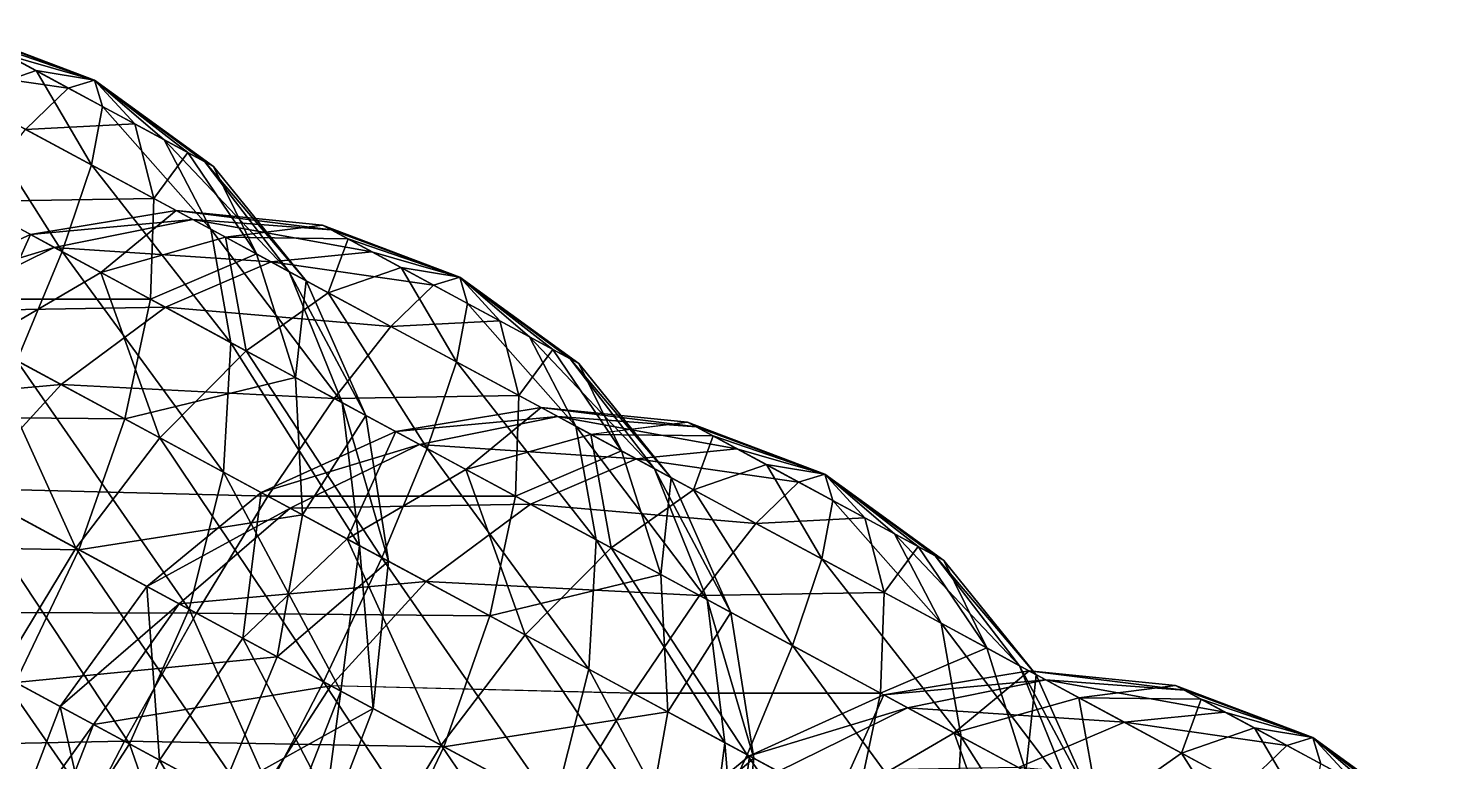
# Model space of a CAD drawing. Header units: metres. Extents: x -386 to 289, y -317 to 299.
# Drawn here: x 38.4 to 112.6, y 145 to 183.8 of the extents above; entities that cross this region are included whole.
import ezdxf

# ---------------------------------------------------------------- set-up
doc = ezdxf.new("R2010")
doc.units = ezdxf.units.M

msp = doc.modelspace()

# ---------------------------------------------------------------- linework, layer by layer
for points in [[(41.910797, 181.03105, -378.12753), (35.108807, 183.53967, -381.0895), (34.651703, 183.7863, -377.10397), (34.651802, 183.7864, -377.10388)], [(41.910797, 181.03105, -378.12753), (34.651703, 183.7863, -377.10397), (36.009598, 183.05362, -373.3927), (36.009697, 183.05373, -373.3926)], [(41.910797, 181.03105, -378.12753), (37.25843, 182.37979, -384.2814), (35.108807, 183.53967, -381.0895), (35.108906, 183.53978, -381.08942)], [(36.009598, 183.05362, -373.3927), (34.966415, 180.21104, -364.26184), (38.818653, 181.53793, -370.9501), (38.818752, 181.53804, -370.95)], [(41.910797, 181.03105, -378.12753), (36.009598, 183.05362, -373.3927), (38.818653, 181.53793, -370.9501), (38.818752, 181.53804, -370.95)], [(40.52459, 180.61746, -385.82434), (31.952301, 181.83737, -390.01587), (37.25843, 182.37979, -384.2814), (37.25853, 182.3799, -384.2813)], [(40.52459, 180.61746, -385.82434), (38.262035, 178.43283, -392.99664), (31.952301, 181.83737, -390.01587), (31.9524, 181.83748, -390.01578)], [(41.910797, 181.03105, -378.12753), (40.52459, 180.61746, -385.82434), (37.25843, 182.37979, -384.2814), (37.25853, 182.3799, -384.2813)], [(37.25843, 182.37979, -384.2814), (37.25843, 182.37979, -384.2814), (40.52459, 180.61746, -385.82434), (40.52469, 180.61757, -385.82425)], [(38.818653, 181.53793, -370.9501), (34.966415, 180.21104, -364.26184), (41.74243, 176.5549, -363.25842), (41.74253, 176.55501, -363.25833)], [(38.818653, 181.53793, -370.9501), (41.74243, 176.5549, -363.25842), (42.32618, 179.64539, -370.43073), (42.32628, 179.6455, -370.43063)], [(41.910797, 181.03105, -378.12753), (38.818653, 181.53793, -370.9501), (42.32618, 179.64539, -370.43073), (42.32628, 179.6455, -370.43063)], [(44.032116, 178.72491, -385.30493), (38.262035, 178.43283, -392.99664), (40.52459, 180.61746, -385.82434), (40.52469, 180.61757, -385.82425)], [(41.910797, 181.03105, -378.12753), (44.032116, 178.72491, -385.30493), (40.52459, 180.61746, -385.82434), (40.52469, 180.61757, -385.82425)], [(41.910797, 181.03105, -378.12753), (42.32618, 179.64539, -370.43073), (45.59234, 177.88306, -371.97366), (45.592438, 177.88316, -371.97357)], [(41.910797, 181.03105, -378.12753), (45.59234, 177.88306, -371.97366), (47.741962, 176.72318, -375.16556), (47.74206, 176.72328, -375.16547)], [(41.910797, 181.03105, -378.12753), (47.741962, 176.72318, -375.16556), (48.199066, 176.47655, -379.1511), (48.199165, 176.47665, -379.151)], [(41.910797, 181.03105, -378.12753), (48.199066, 176.47655, -379.1511), (46.84117, 177.20923, -382.86237), (46.84127, 177.20934, -382.86227)], [(41.910797, 181.03105, -378.12753), (46.84117, 177.20923, -382.86237), (44.032116, 178.72491, -385.30493), (44.032215, 178.72502, -385.30484)], [(34.966415, 180.21104, -364.26184), (30.616611, 177.14078, -358.5185), (40.19934, 171.97021, -357.09946), (40.19944, 171.97032, -357.09937)], [(34.966415, 180.21104, -364.26184), (40.19934, 171.97021, -357.09946), (41.74243, 176.5549, -363.25842), (41.74253, 176.55501, -363.25833)], [(42.32618, 179.64539, -370.43073), (41.74243, 176.5549, -363.25842), (48.052166, 173.15036, -366.2392), (48.052265, 173.15047, -366.2391)], [(42.32618, 179.64539, -370.43073), (48.052166, 173.15036, -366.2392), (45.59234, 177.88306, -371.97366), (45.592438, 177.88316, -371.97357)], [(45.03805, 174.77669, -391.99323), (35.277317, 174.626, -399.1556), (38.262035, 178.43283, -392.99664), (38.262135, 178.43294, -392.99655)], [(44.032116, 178.72491, -385.30493), (45.03805, 174.77669, -391.99323), (38.262035, 178.43283, -392.99664), (38.262135, 178.43294, -392.99655)], [(46.84117, 177.20923, -382.86237), (45.03805, 174.77669, -391.99323), (44.032116, 178.72491, -385.30493), (44.032215, 178.72502, -385.30484)], [(45.59234, 177.88306, -371.97366), (48.052166, 173.15036, -366.2392), (52.20492, 170.90965, -372.40543), (52.20502, 170.90976, -372.40533)], [(45.59234, 177.88306, -371.97366), (52.20492, 170.90965, -372.40543), (47.741962, 176.72318, -375.16556), (47.74206, 176.72328, -375.16547)], [(30.616611, 177.14078, -358.5185), (37.802063, 166.20377, -352.3735), (40.19934, 171.97021, -357.09946), (40.19944, 171.97032, -357.09937)], [(46.84117, 177.20923, -382.86237), (50.46472, 171.8486, -387.27454), (45.03805, 174.77669, -391.99323), (45.03815, 174.7768, -391.99313)], [(48.199066, 176.47655, -379.1511), (50.46472, 171.8486, -387.27454), (46.84117, 177.20923, -382.86237), (46.84127, 177.20934, -382.86227)], [(47.741962, 176.72318, -375.16556), (52.20492, 170.90965, -372.40543), (53.087982, 170.43317, -380.1049), (53.08808, 170.43327, -380.1048)], [(47.741962, 176.72318, -375.16556), (53.087982, 170.43317, -380.1049), (48.199066, 176.47655, -379.1511), (48.199165, 176.47665, -379.151)], [(41.74243, 176.5549, -363.25842), (40.19934, 171.97021, -357.09946), (49.12265, 167.15546, -361.31488), (49.12275, 167.15556, -361.3148)], [(41.74243, 176.5549, -363.25842), (49.12265, 167.15546, -361.31488), (48.052166, 173.15036, -366.2392), (48.052265, 173.15047, -366.2391)], [(48.199066, 176.47655, -379.1511), (53.087982, 170.43317, -380.1049), (50.46472, 171.8486, -387.27454), (50.46482, 171.84871, -387.27444)], [(44.860046, 169.45544, -397.73657), (31.773838, 169.45642, -403.88156), (35.277317, 174.626, -399.1556), (35.277416, 174.62611, -399.15552)], [(45.03805, 174.77669, -391.99323), (44.860046, 169.45544, -397.73657), (35.277317, 174.626, -399.1556), (35.277416, 174.62611, -399.15552)], [(50.46472, 171.8486, -387.27454), (44.860046, 169.45544, -397.73657), (45.03805, 174.77669, -391.99323), (45.03815, 174.7768, -391.99313)], [(47.100006, 173.66411, -552.13226), (38.53275, 172.86946, -543.6138), (46.216946, 174.14058, -544.4328), (46.217045, 174.14069, -544.4327)], [(46.216946, 174.14058, -544.4328), (38.53275, 172.86946, -543.6138), (42.242596, 170.86774, -533.47437), (42.242695, 170.86784, -533.47424)], [(47.100006, 173.66411, -552.13226), (39.78158, 172.19562, -554.50244), (38.53275, 172.86946, -543.6138), (38.53285, 172.86957, -543.61365)], [(51.25276, 171.4234, -558.2985), (39.78158, 172.19562, -554.50244), (47.100006, 173.66411, -552.13226), (47.100105, 173.66422, -552.13214)], [(46.216946, 174.14058, -544.4328), (42.242596, 170.86774, -533.47437), (48.840206, 172.72514, -537.2632), (48.840305, 172.72525, -537.26306)], [(54.409267, 173.1257, -549.37213), (47.100006, 173.66411, -552.13226), (46.216946, 174.14058, -544.4328), (46.217045, 174.14069, -544.4327)], [(54.409267, 173.1257, -549.37213), (46.216946, 174.14058, -544.4328), (53.952164, 173.37233, -545.3866), (53.952263, 173.37244, -545.3865)], [(53.952164, 173.37233, -545.3866), (46.216946, 174.14058, -544.4328), (48.840206, 172.72514, -537.2632), (48.840305, 172.72525, -537.26306)], [(56.55889, 171.96582, -552.564), (51.25276, 171.4234, -558.2985), (47.100006, 173.66411, -552.13226), (47.100105, 173.66422, -552.13214)], [(56.55889, 171.96582, -552.564), (47.100006, 173.66411, -552.13226), (54.409267, 173.1257, -549.37213), (54.409367, 173.12581, -549.372)], [(48.052166, 173.15036, -366.2392), (49.12265, 167.15546, -361.31488), (54.995537, 163.98662, -370.03525), (54.995636, 163.98672, -370.03516)], [(48.052166, 173.15036, -366.2392), (54.995537, 163.98662, -370.03525), (52.20492, 170.90965, -372.40543), (52.20502, 170.90976, -372.40533)], [(53.952164, 173.37233, -545.3866), (48.840206, 172.72514, -537.2632), (55.31006, 172.63965, -541.6753), (55.310158, 172.63976, -541.6752)], [(61.211258, 170.61708, -546.41016), (54.409267, 173.1257, -549.37213), (53.952164, 173.37233, -545.3866), (53.952263, 173.37244, -545.3865)], [(61.211258, 170.61708, -546.41016), (53.952164, 173.37233, -545.3866), (55.31006, 172.63965, -541.6753), (55.310158, 172.63976, -541.6752)], [(61.211258, 170.61708, -546.41016), (56.55889, 171.96582, -552.564), (54.409267, 173.1257, -549.37213), (54.409367, 173.12581, -549.372)], [(39.78158, 172.19562, -554.50244), (31.423233, 169.6456, -542.9853), (38.53275, 172.86946, -543.6138), (38.53285, 172.86957, -543.61365)], [(38.53275, 172.86946, -543.6138), (31.423233, 169.6456, -542.9853), (35.96685, 167.194, -530.5671), (35.96695, 167.1941, -530.56696)], [(39.78158, 172.19562, -554.50244), (32.952732, 168.82033, -556.32117), (31.423233, 169.6456, -542.9853), (31.423332, 169.6457, -542.98517)], [(45.65447, 169.0268, -563.2228), (32.952732, 168.82033, -556.32117), (39.78158, 172.19562, -554.50244), (39.78168, 172.19572, -554.5023)], [(38.53275, 172.86946, -543.6138), (35.96685, 167.194, -530.5671), (42.242596, 170.86774, -533.47437), (42.242695, 170.86784, -533.47424)], [(51.25276, 171.4234, -558.2985), (45.65447, 169.0268, -563.2228), (39.78158, 172.19562, -554.50244), (39.78168, 172.19572, -554.5023)], [(48.840206, 172.72514, -537.2632), (42.242596, 170.86774, -533.47437), (49.917072, 166.7268, -526.8011), (49.91717, 166.72691, -526.80096)], [(48.840206, 172.72514, -537.2632), (49.917072, 166.7268, -526.8011), (54.266876, 169.79707, -532.54443), (54.266975, 169.79718, -532.5443)], [(55.31006, 172.63965, -541.6753), (48.840206, 172.72514, -537.2632), (54.266876, 169.79707, -532.54443), (54.266975, 169.79718, -532.5443)], [(55.31006, 172.63965, -541.6753), (54.266876, 169.79707, -532.54443), (58.119114, 171.12396, -539.2327), (58.119213, 171.12407, -539.2326)], [(61.211258, 170.61708, -546.41016), (55.31006, 172.63965, -541.6753), (58.119114, 171.12396, -539.2327), (58.119213, 171.12407, -539.2326)], [(40.19934, 171.97021, -357.09946), (37.802063, 166.20377, -352.3735), (48.730843, 160.30693, -357.53632), (48.73094, 160.30704, -357.53622)], [(40.19934, 171.97021, -357.09946), (48.730843, 160.30693, -357.53632), (49.12265, 167.15546, -361.31488), (49.12275, 167.15556, -361.3148)], [(50.46472, 171.8486, -387.27454), (52.534523, 165.31451, -391.06332), (44.860046, 169.45544, -397.73657), (44.860146, 169.45555, -397.73648)], [(57.562496, 168.01886, -561.27924), (45.65447, 169.0268, -563.2228), (51.25276, 171.4234, -558.2985), (51.25286, 171.42351, -558.2984)], [(53.087982, 170.43317, -380.1049), (52.534523, 165.31451, -391.06332), (50.46472, 171.8486, -387.27454), (50.46482, 171.84871, -387.27444)], [(59.82505, 170.20349, -554.107), (51.25276, 171.4234, -558.2985), (56.55889, 171.96582, -552.564), (56.55899, 171.96593, -552.5639)], [(59.82505, 170.20349, -554.107), (57.562496, 168.01886, -561.27924), (51.25276, 171.4234, -558.2985), (51.25286, 171.42351, -558.2984)], [(51.25276, 171.4234, -558.2985), (51.25276, 171.4234, -558.2985), (57.562496, 168.01886, -561.27924), (57.562595, 168.01897, -561.2791)], [(61.211258, 170.61708, -546.41016), (59.82505, 170.20349, -554.107), (56.55889, 171.96582, -552.564), (56.55899, 171.96593, -552.5639)], [(56.55889, 171.96582, -552.564), (56.55889, 171.96582, -552.564), (59.82505, 170.20349, -554.107), (59.82515, 170.2036, -554.1069)], [(42.242596, 170.86774, -533.47437), (35.96685, 167.194, -530.5671), (45.366123, 162.12242, -522.39404), (45.366222, 162.12253, -522.3939)], [(42.242596, 170.86774, -533.47437), (45.366123, 162.12242, -522.39404), (49.917072, 166.7268, -526.8011), (49.91717, 166.72691, -526.80096)], [(52.20492, 170.90965, -372.40543), (54.995537, 163.98662, -370.03525), (56.244366, 163.31279, -380.92395), (56.244465, 163.3129, -380.92386)], [(52.20492, 170.90965, -372.40543), (56.244366, 163.31279, -380.92395), (53.087982, 170.43317, -380.1049), (53.08808, 170.43327, -380.1048)], [(58.119114, 171.12396, -539.2327), (54.266876, 169.79707, -532.54443), (61.042892, 166.14093, -531.5411), (61.04299, 166.14104, -531.54095)], [(58.119114, 171.12396, -539.2327), (61.042892, 166.14093, -531.5411), (61.62664, 169.23141, -538.7133), (61.62674, 169.23152, -538.7132)], [(61.211258, 170.61708, -546.41016), (58.119114, 171.12396, -539.2327), (61.62664, 169.23141, -538.7133), (61.62674, 169.23152, -538.7132)], [(53.087982, 170.43317, -380.1049), (56.244366, 163.31279, -380.92395), (52.534523, 165.31451, -391.06332), (52.534622, 165.31462, -391.06323)], [(63.332577, 168.31094, -553.5876), (57.562496, 168.01886, -561.27924), (59.82505, 170.20349, -554.107), (59.82515, 170.2036, -554.1069)], [(61.211258, 170.61708, -546.41016), (63.332577, 168.31094, -553.5876), (59.82505, 170.20349, -554.107), (59.82515, 170.2036, -554.1069)], [(61.211258, 170.61708, -546.41016), (61.62664, 169.23141, -538.7133), (64.8928, 167.46909, -540.2563), (64.8929, 167.4692, -540.25616)], [(61.211258, 170.61708, -546.41016), (64.8928, 167.46909, -540.2563), (67.04242, 166.3092, -543.4482), (67.04252, 166.30931, -543.44806)], [(61.211258, 170.61708, -546.41016), (67.04242, 166.3092, -543.4482), (67.49953, 166.06258, -547.4337), (67.499626, 166.06268, -547.4336)], [(61.211258, 170.61708, -546.41016), (67.49953, 166.06258, -547.4337), (66.14163, 166.79526, -551.14496), (66.14173, 166.79536, -551.14484)], [(61.211258, 170.61708, -546.41016), (66.14163, 166.79526, -551.14496), (63.332577, 168.31094, -553.5876), (63.332676, 168.31105, -553.58746)], [(43.51024, 163.12381, -402.14362), (27.990355, 163.2764, -406.85242), (31.773838, 169.45642, -403.88156), (31.773937, 169.45653, -403.88147)], [(44.860046, 169.45544, -397.73657), (43.51024, 163.12381, -402.14362), (31.773838, 169.45642, -403.88156), (31.773937, 169.45653, -403.88147)], [(52.534523, 165.31451, -391.06332), (43.51024, 163.12381, -402.14362), (44.860046, 169.45544, -397.73657), (44.860146, 169.45555, -397.73648)], [(54.266876, 169.79707, -532.54443), (49.917072, 166.7268, -526.8011), (59.4998, 161.55624, -525.3821), (59.4999, 161.55635, -525.38196)], [(54.266876, 169.79707, -532.54443), (59.4998, 161.55624, -525.3821), (61.042892, 166.14093, -531.5411), (61.04299, 166.14104, -531.54095)], [(61.62664, 169.23141, -538.7133), (61.042892, 166.14093, -531.5411), (67.35263, 162.73639, -534.5218), (67.35273, 162.7365, -534.52167)], [(61.62664, 169.23141, -538.7133), (67.35263, 162.73639, -534.5218), (64.8928, 167.46909, -540.2563), (64.8929, 167.4692, -540.25616)], [(40.14552, 164.9393, -567.00134), (27.078835, 163.76822, -557.4644), (32.952732, 168.82033, -556.32117), (32.95283, 168.82043, -556.32104)], [(45.65447, 169.0268, -563.2228), (40.14552, 164.9393, -567.00134), (32.952732, 168.82033, -556.32117), (32.95283, 168.82043, -556.32104)], [(54.577778, 164.21204, -567.43823), (40.14552, 164.9393, -567.00134), (45.65447, 169.0268, -563.2228), (45.654568, 169.0269, -563.22266)], [(57.562496, 168.01886, -561.27924), (54.577778, 164.21204, -567.43823), (45.65447, 169.0268, -563.2228), (45.654568, 169.0269, -563.22266)], [(45.65447, 169.0268, -563.2228), (45.65447, 169.0268, -563.2228), (54.577778, 164.21204, -567.43823), (54.577877, 164.21214, -567.4381)], [(64.33852, 164.36272, -560.2759), (54.577778, 164.21204, -567.43823), (57.562496, 168.01886, -561.27924), (57.562595, 168.01897, -561.2791)], [(63.332577, 168.31094, -553.5876), (64.33852, 164.36272, -560.2759), (57.562496, 168.01886, -561.27924), (57.562595, 168.01897, -561.2791)], [(66.14163, 166.79526, -551.14496), (64.33852, 164.36272, -560.2759), (63.332577, 168.31094, -553.5876), (63.332676, 168.31105, -553.58746)], [(35.96685, 167.194, -530.5671), (30.440643, 161.95428, -528.7395), (40.92417, 156.29768, -519.6237), (40.92427, 156.29779, -519.6236)], [(35.96685, 167.194, -530.5671), (40.92417, 156.29768, -519.6237), (45.366123, 162.12242, -522.39404), (45.366222, 162.12253, -522.3939)], [(49.12265, 167.15546, -361.31488), (48.730843, 160.30693, -357.53632), (55.923626, 156.4259, -368.21655), (55.923725, 156.42601, -368.21646)], [(49.12265, 167.15546, -361.31488), (55.923626, 156.4259, -368.21655), (54.995537, 163.98662, -370.03525), (54.995636, 163.98672, -370.03516)], [(64.8928, 167.46909, -540.2563), (67.35263, 162.73639, -534.5218), (71.50539, 160.49568, -540.68805), (71.505486, 160.49579, -540.6879)], [(64.8928, 167.46909, -540.2563), (71.50539, 160.49568, -540.68805), (67.04242, 166.3092, -543.4482), (67.04252, 166.30931, -543.44806)], [(49.917072, 166.7268, -526.8011), (45.366123, 162.12242, -522.39404), (57.102524, 155.7898, -520.6561), (57.102623, 155.7899, -520.656)], [(49.917072, 166.7268, -526.8011), (57.102524, 155.7898, -520.6561), (59.4998, 161.55624, -525.3821), (59.4999, 161.55635, -525.38196)], [(66.14163, 166.79526, -551.14496), (69.76518, 161.43463, -555.5571), (64.33852, 164.36272, -560.2759), (64.338615, 164.36282, -560.27576)], [(67.49953, 166.06258, -547.4337), (69.76518, 161.43463, -555.5571), (66.14163, 166.79526, -551.14496), (66.14173, 166.79536, -551.14484)], [(67.04242, 166.3092, -543.4482), (71.50539, 160.49568, -540.68805), (72.38844, 160.0192, -548.3875), (72.38854, 160.0193, -548.3874)], [(67.04242, 166.3092, -543.4482), (72.38844, 160.0192, -548.3875), (67.49953, 166.06258, -547.4337), (67.499626, 166.06268, -547.4336)], [(37.802063, 166.20377, -352.3735), (34.713963, 159.64853, -349.40265), (46.90343, 153.07146, -355.16104), (46.90353, 153.07156, -355.16095)], [(37.802063, 166.20377, -352.3735), (46.90343, 153.07146, -355.16104), (48.730843, 160.30693, -357.53632), (48.73094, 160.30704, -357.53622)], [(61.042892, 166.14093, -531.5411), (59.4998, 161.55624, -525.3821), (68.42311, 156.74149, -529.59753), (68.42321, 156.7416, -529.5974)], [(61.042892, 166.14093, -531.5411), (68.42311, 156.74149, -529.59753), (67.35263, 162.73639, -534.5218), (67.35273, 162.7365, -534.52167)], [(67.49953, 166.06258, -547.4337), (72.38844, 160.0192, -548.3875), (69.76518, 161.43463, -555.5571), (69.76528, 161.43474, -555.557)], [(40.14552, 164.9393, -567.00134), (35.10135, 159.43951, -569.37665), (27.078835, 163.76822, -557.4644), (27.078934, 163.76833, -557.4643)], [(51.0743, 159.04245, -572.1642), (35.10135, 159.43951, -569.37665), (40.14552, 164.9393, -567.00134), (40.14562, 164.9394, -567.0012)], [(54.577778, 164.21204, -567.43823), (51.0743, 159.04245, -572.1642), (40.14552, 164.9393, -567.00134), (40.14562, 164.9394, -567.0012)], [(40.14552, 164.9393, -567.00134), (40.14552, 164.9393, -567.00134), (51.0743, 159.04245, -572.1642), (51.074398, 159.04256, -572.16406)], [(52.534523, 165.31451, -391.06332), (52.909508, 158.05223, -393.97058), (43.51024, 163.12381, -402.14362), (43.510338, 163.12392, -402.14352)], [(56.244366, 163.31279, -380.92395), (52.909508, 158.05223, -393.97058), (52.534523, 165.31451, -391.06332), (52.534622, 165.31462, -391.06323)], [(64.16051, 159.04147, -566.0192), (51.0743, 159.04245, -572.1642), (54.577778, 164.21204, -567.43823), (54.577877, 164.21214, -567.4381)], [(64.33852, 164.36272, -560.2759), (64.16051, 159.04147, -566.0192), (54.577778, 164.21204, -567.43823), (54.577877, 164.21214, -567.4381)], [(54.995537, 163.98662, -370.03525), (55.923626, 156.4259, -368.21655), (57.453125, 155.60063, -381.55243), (57.453224, 155.60074, -381.55234)], [(54.995537, 163.98662, -370.03525), (57.453125, 155.60063, -381.55243), (56.244366, 163.31279, -380.92395), (56.244465, 163.3129, -380.92386)], [(69.76518, 161.43463, -555.5571), (64.16051, 159.04147, -566.0192), (64.33852, 164.36272, -560.2759), (64.338615, 164.36282, -560.27576)], [(41.080605, 156.21327, -404.914), (24.184704, 156.50706, -407.86572), (27.990355, 163.2764, -406.85242), (27.990454, 163.2765, -406.85233)], [(43.51024, 163.12381, -402.14362), (41.080605, 156.21327, -404.914), (27.990355, 163.2764, -406.85242), (27.990454, 163.2765, -406.85233)], [(56.244366, 163.31279, -380.92395), (57.453125, 155.60063, -381.55243), (52.909508, 158.05223, -393.97058), (52.909607, 158.05234, -393.9705)], [(66.40047, 163.25014, -720.41486), (57.83321, 162.45549, -711.89636), (65.51741, 163.72661, -712.7154), (65.51751, 163.72672, -712.7153)], [(65.51741, 163.72661, -712.7154), (57.83321, 162.45549, -711.89636), (61.543056, 160.45377, -701.75696), (61.543156, 160.45387, -701.75684)], [(66.40047, 163.25014, -720.41486), (59.082043, 161.78165, -722.78503), (57.83321, 162.45549, -711.89636), (57.83331, 162.4556, -711.89624)], [(70.55322, 161.00943, -726.5811), (59.082043, 161.78165, -722.78503), (66.40047, 163.25014, -720.41486), (66.400566, 163.25024, -720.41473)], [(65.51741, 163.72661, -712.7154), (61.543056, 160.45377, -701.75696), (68.14066, 162.31117, -705.5458), (68.14076, 162.31128, -705.54565)], [(73.709724, 162.71173, -717.6547), (66.40047, 163.25014, -720.41486), (65.51741, 163.72661, -712.7154), (65.51751, 163.72672, -712.7153)], [(73.709724, 162.71173, -717.6547), (65.51741, 163.72661, -712.7154), (73.252625, 162.95836, -713.6692), (73.25272, 162.95847, -713.66907)], [(73.252625, 162.95836, -713.6692), (65.51741, 163.72661, -712.7154), (68.14066, 162.31117, -705.5458), (68.14076, 162.31128, -705.54565)], [(75.85935, 161.55185, -720.8466), (70.55322, 161.00943, -726.5811), (66.40047, 163.25014, -720.41486), (66.400566, 163.25024, -720.41473)], [(75.85935, 161.55185, -720.8466), (66.40047, 163.25014, -720.41486), (73.709724, 162.71173, -717.6547), (73.70982, 162.71184, -717.6546)], [(52.909508, 158.05223, -393.97058), (41.080605, 156.21327, -404.914), (43.51024, 163.12381, -402.14362), (43.510338, 163.12392, -402.14352)], [(67.35263, 162.73639, -534.5218), (68.42311, 156.74149, -529.59753), (74.296, 153.57265, -538.3179), (74.2961, 153.57275, -538.31775)], [(67.35263, 162.73639, -534.5218), (74.296, 153.57265, -538.3179), (71.50539, 160.49568, -540.68805), (71.505486, 160.49579, -540.6879)], [(73.252625, 162.95836, -713.6692), (68.14066, 162.31117, -705.5458), (74.61052, 162.22568, -709.9579), (74.61062, 162.22578, -709.95776)], [(80.51172, 160.20311, -714.69275), (73.709724, 162.71173, -717.6547), (73.252625, 162.95836, -713.6692), (73.25272, 162.95847, -713.66907)], [(80.51172, 160.20311, -714.69275), (73.252625, 162.95836, -713.6692), (74.61052, 162.22568, -709.9579), (74.61062, 162.22578, -709.95776)], [(80.51172, 160.20311, -714.69275), (75.85935, 161.55185, -720.8466), (73.709724, 162.71173, -717.6547), (73.70982, 162.71184, -717.6546)], [(30.440643, 161.95428, -528.7395), (36.893932, 149.64954, -518.6788), (40.92417, 156.29768, -519.6237), (40.92427, 156.29779, -519.6236)], [(45.366123, 162.12242, -522.39404), (40.92417, 156.29768, -519.6237), (54.014423, 149.23456, -517.68524), (54.014523, 149.23466, -517.6851)], [(45.366123, 162.12242, -522.39404), (54.014423, 149.23456, -517.68524), (57.102524, 155.7898, -520.6561), (57.102623, 155.7899, -520.656)], [(59.082043, 161.78165, -722.78503), (50.723694, 159.23163, -711.2679), (57.83321, 162.45549, -711.89636), (57.83331, 162.4556, -711.89624)], [(57.83321, 162.45549, -711.89636), (50.723694, 159.23163, -711.2679), (55.26731, 156.78003, -698.8497), (55.26741, 156.78014, -698.84955)], [(59.082043, 161.78165, -722.78503), (52.253193, 158.40636, -724.60376), (50.723694, 159.23163, -711.2679), (50.723793, 159.23174, -711.26776)], [(64.954926, 158.61282, -731.5054), (52.253193, 158.40636, -724.60376), (59.082043, 161.78165, -722.78503), (59.08214, 161.78175, -722.7849)], [(57.83321, 162.45549, -711.89636), (55.26731, 156.78003, -698.8497), (61.543056, 160.45377, -701.75696), (61.543156, 160.45387, -701.75684)], [(70.55322, 161.00943, -726.5811), (64.954926, 158.61282, -731.5054), (59.082043, 161.78165, -722.78503), (59.08214, 161.78175, -722.7849)], [(68.14066, 162.31117, -705.5458), (61.543056, 160.45377, -701.75696), (69.21753, 156.31284, -695.0837), (69.21763, 156.31294, -695.08356)], [(68.14066, 162.31117, -705.5458), (69.21753, 156.31284, -695.0837), (73.56734, 159.3831, -700.827), (73.56744, 159.38321, -700.8269)], [(74.61052, 162.22568, -709.9579), (68.14066, 162.31117, -705.5458), (73.56734, 159.3831, -700.827), (73.56744, 159.38321, -700.8269)], [(74.61052, 162.22568, -709.9579), (73.56734, 159.3831, -700.827), (77.41958, 160.70999, -707.5153), (77.41968, 160.7101, -707.5152)], [(80.51172, 160.20311, -714.69275), (74.61052, 162.22568, -709.9579), (77.41958, 160.70999, -707.5153), (77.41968, 160.7101, -707.5152)], [(59.4998, 161.55624, -525.3821), (57.102524, 155.7898, -520.6561), (68.0313, 149.89296, -525.819), (68.0314, 149.89307, -525.81885)], [(59.4998, 161.55624, -525.3821), (68.0313, 149.89296, -525.819), (68.42311, 156.74149, -529.59753), (68.42321, 156.7416, -529.5974)], [(69.76518, 161.43463, -555.5571), (71.834984, 154.90054, -559.34595), (64.16051, 159.04147, -566.0192), (64.16061, 159.04158, -566.0191)], [(72.38844, 160.0192, -548.3875), (71.834984, 154.90054, -559.34595), (69.76518, 161.43463, -555.5571), (69.76528, 161.43474, -555.557)], [(79.12551, 159.78952, -722.3896), (70.55322, 161.00943, -726.5811), (75.85935, 161.55185, -720.8466), (75.85945, 161.55196, -720.8465)], [(80.51172, 160.20311, -714.69275), (79.12551, 159.78952, -722.3896), (75.85935, 161.55185, -720.8466), (75.85945, 161.55196, -720.8465)], [(75.85935, 161.55185, -720.8466), (75.85935, 161.55185, -720.8466), (79.12551, 159.78952, -722.3896), (79.12561, 159.78963, -722.38947)], [(48.730843, 160.30693, -357.53632), (46.90343, 153.07146, -355.16104), (54.925938, 148.74274, -367.07327), (54.926037, 148.74284, -367.07318)], [(48.730843, 160.30693, -357.53632), (54.925938, 148.74274, -367.07327), (55.923626, 156.4259, -368.21655), (55.923725, 156.42601, -368.21646)], [(61.543056, 160.45377, -701.75696), (55.26731, 156.78003, -698.8497), (64.66658, 151.70845, -690.67664), (64.66668, 151.70856, -690.6765)], [(61.543056, 160.45377, -701.75696), (64.66658, 151.70845, -690.67664), (69.21753, 156.31284, -695.0837), (69.21763, 156.31294, -695.08356)], [(76.86296, 157.60489, -729.5618), (64.954926, 158.61282, -731.5054), (70.55322, 161.00943, -726.5811), (70.55332, 161.00954, -726.581)], [(79.12551, 159.78952, -722.3896), (76.86296, 157.60489, -729.5618), (70.55322, 161.00943, -726.5811), (70.55332, 161.00954, -726.581)], [(70.55322, 161.00943, -726.5811), (70.55322, 161.00943, -726.5811), (76.86296, 157.60489, -729.5618), (76.86306, 157.605, -729.5617)], [(71.50539, 160.49568, -540.68805), (74.296, 153.57265, -538.3179), (75.54483, 152.89882, -549.20654), (75.54493, 152.89893, -549.2064)], [(71.50539, 160.49568, -540.68805), (75.54483, 152.89882, -549.20654), (72.38844, 160.0192, -548.3875), (72.38854, 160.0193, -548.3874)], [(77.41958, 160.70999, -707.5153), (73.56734, 159.3831, -700.827), (80.34335, 155.72696, -699.82367), (80.34345, 155.72707, -699.82355)], [(77.41958, 160.70999, -707.5153), (80.34335, 155.72696, -699.82367), (80.9271, 158.81744, -706.9959), (80.9272, 158.81755, -706.9958)], [(80.51172, 160.20311, -714.69275), (77.41958, 160.70999, -707.5153), (80.9271, 158.81744, -706.9959), (80.9272, 158.81755, -706.9958)], [(34.713963, 159.64853, -349.40265), (31.1455, 152.75124, -348.38934), (43.76496, 145.94214, -354.35086), (43.76506, 145.94225, -354.35077)], [(34.713963, 159.64853, -349.40265), (43.76496, 145.94214, -354.35086), (46.90343, 153.07146, -355.16104), (46.90353, 153.07156, -355.16095)], [(72.38844, 160.0192, -548.3875), (75.54483, 152.89882, -549.20654), (71.834984, 154.90054, -559.34595), (71.83508, 154.90065, -559.3458)], [(82.63304, 157.89697, -721.8702), (76.86296, 157.60489, -729.5618), (79.12551, 159.78952, -722.3896), (79.12561, 159.78963, -722.38947)], [(80.51172, 160.20311, -714.69275), (82.63304, 157.89697, -721.8702), (79.12551, 159.78952, -722.3896), (79.12561, 159.78963, -722.38947)], [(80.51172, 160.20311, -714.69275), (80.9271, 158.81744, -706.9959), (84.19326, 157.05511, -708.5389), (84.19336, 157.05522, -708.53876)], [(80.51172, 160.20311, -714.69275), (84.19326, 157.05511, -708.5389), (86.34288, 155.89523, -711.7308), (86.34298, 155.89534, -711.73065)], [(80.51172, 160.20311, -714.69275), (86.34288, 155.89523, -711.7308), (86.79999, 155.6486, -715.7163), (86.80009, 155.64871, -715.7162)], [(80.51172, 160.20311, -714.69275), (86.79999, 155.6486, -715.7163), (85.44209, 156.38129, -719.42755), (85.44219, 156.3814, -719.4274)], [(80.51172, 160.20311, -714.69275), (85.44209, 156.38129, -719.42755), (82.63304, 157.89697, -721.8702), (82.63314, 157.89708, -721.87006)], [(47.290817, 152.86243, -575.1351), (30.8657, 152.90219, -570.1868), (35.10135, 159.43951, -569.37665), (35.101448, 159.43962, -569.3765)], [(51.0743, 159.04245, -572.1642), (47.290817, 152.86243, -575.1351), (35.10135, 159.43951, -569.37665), (35.101448, 159.43962, -569.3765)], [(35.10135, 159.43951, -569.37665), (35.10135, 159.43951, -569.37665), (47.290817, 152.86243, -575.1351), (47.290916, 152.86253, -575.13495)], [(52.253193, 158.40636, -724.60376), (44.67336, 154.27472, -710.8728), (50.723694, 159.23163, -711.2679), (50.723793, 159.23174, -711.26776)], [(50.723694, 159.23163, -711.2679), (44.67336, 154.27472, -710.8728), (49.741104, 151.54031, -697.0221), (49.741203, 151.54042, -697.022)], [(62.8107, 152.70984, -570.4263), (47.290817, 152.86243, -575.1351), (51.0743, 159.04245, -572.1642), (51.074398, 159.04256, -572.16406)], [(50.723694, 159.23163, -711.2679), (49.741104, 151.54031, -697.0221), (55.26731, 156.78003, -698.8497), (55.26741, 156.78014, -698.84955)], [(64.16051, 159.04147, -566.0192), (62.8107, 152.70984, -570.4263), (51.0743, 159.04245, -572.1642), (51.074398, 159.04256, -572.16406)], [(71.834984, 154.90054, -559.34595), (62.8107, 152.70984, -570.4263), (64.16051, 159.04147, -566.0192), (64.16061, 159.04158, -566.0191)], [(73.56734, 159.3831, -700.827), (69.21753, 156.31284, -695.0837), (78.80026, 151.14227, -693.6647), (78.80036, 151.14238, -693.66455)], [(73.56734, 159.3831, -700.827), (78.80026, 151.14227, -693.6647), (80.34335, 155.72696, -699.82367), (80.34345, 155.72707, -699.82355)], [(80.9271, 158.81744, -706.9959), (80.34335, 155.72696, -699.82367), (86.65309, 152.32242, -702.8044), (86.65319, 152.32253, -702.80426)], [(80.9271, 158.81744, -706.9959), (86.65309, 152.32242, -702.8044), (84.19326, 157.05511, -708.5389), (84.19336, 157.05522, -708.53876)], [(52.909508, 158.05223, -393.97058), (51.564133, 150.55667, -395.79816), (41.080605, 156.21327, -404.914), (41.080704, 156.21338, -404.9139)], [(52.253193, 158.40636, -724.60376), (46.379295, 153.35425, -725.747), (44.67336, 154.27472, -710.8728), (44.67346, 154.27483, -710.8727)], [(59.44598, 154.52533, -735.28394), (46.379295, 153.35425, -725.747), (52.253193, 158.40636, -724.60376), (52.253292, 158.40646, -724.60364)], [(57.453125, 155.60063, -381.55243), (51.564133, 150.55667, -395.79816), (52.909508, 158.05223, -393.97058), (52.909607, 158.05234, -393.9705)], [(64.954926, 158.61282, -731.5054), (59.44598, 154.52533, -735.28394), (52.253193, 158.40636, -724.60376), (52.253292, 158.40646, -724.60364)], [(73.878235, 153.79807, -735.7208), (59.44598, 154.52533, -735.28394), (64.954926, 158.61282, -731.5054), (64.955025, 158.61293, -731.50525)], [(76.86296, 157.60489, -729.5618), (73.878235, 153.79807, -735.7208), (64.954926, 158.61282, -731.5054), (64.955025, 158.61293, -731.50525)], [(64.954926, 158.61282, -731.5054), (64.954926, 158.61282, -731.5054), (73.878235, 153.79807, -735.7208), (73.878334, 153.79817, -735.7207)], [(83.63898, 153.94875, -728.5585), (73.878235, 153.79807, -735.7208), (76.86296, 157.60489, -729.5618), (76.86306, 157.605, -729.5617)], [(82.63304, 157.89697, -721.8702), (83.63898, 153.94875, -728.5585), (76.86296, 157.60489, -729.5618), (76.86306, 157.605, -729.5617)], [(85.44209, 156.38129, -719.42755), (83.63898, 153.94875, -728.5585), (82.63304, 157.89697, -721.8702), (82.63314, 157.89708, -721.87006)], [(55.26731, 156.78003, -698.8497), (49.741104, 151.54031, -697.0221), (60.224632, 145.88371, -687.9063), (60.22473, 145.88382, -687.9062)], [(55.26731, 156.78003, -698.8497), (60.224632, 145.88371, -687.9063), (64.66658, 151.70845, -690.67664), (64.66668, 151.70856, -690.6765)], [(68.42311, 156.74149, -529.59753), (68.0313, 149.89296, -525.819), (75.22409, 146.01193, -536.49915), (75.22419, 146.01204, -536.499)], [(68.42311, 156.74149, -529.59753), (75.22409, 146.01193, -536.49915), (74.296, 153.57265, -538.3179), (74.2961, 153.57275, -538.31775)], [(84.19326, 157.05511, -708.5389), (86.65309, 152.32242, -702.8044), (90.80585, 150.08171, -708.97064), (90.80595, 150.08182, -708.9705)], [(84.19326, 157.05511, -708.5389), (90.80585, 150.08171, -708.97064), (86.34288, 155.89523, -711.7308), (86.34298, 155.89534, -711.73065)], [(41.080605, 156.21327, -404.914), (37.736732, 149.1948, -405.85892), (24.184704, 156.50706, -407.86572), (24.184803, 156.50717, -407.86563)], [(40.92417, 156.29768, -519.6237), (36.893932, 149.64954, -518.6788), (50.44596, 142.33727, -516.67194), (50.44606, 142.33737, -516.6718)], [(51.564133, 150.55667, -395.79816), (37.736732, 149.1948, -405.85892), (41.080605, 156.21327, -404.914), (41.080704, 156.21338, -404.9139)], [(40.92417, 156.29768, -519.6237), (50.44596, 142.33727, -516.67194), (54.014423, 149.23456, -517.68524), (54.014523, 149.23466, -517.6851)], [(55.923626, 156.4259, -368.21655), (54.925938, 148.74274, -367.07327), (56.631874, 147.82227, -381.9475), (56.631973, 147.82237, -381.94742)], [(55.923626, 156.4259, -368.21655), (56.631874, 147.82227, -381.9475), (57.453125, 155.60063, -381.55243), (57.453224, 155.60074, -381.55234)], [(69.21753, 156.31284, -695.0837), (64.66658, 151.70845, -690.67664), (76.402985, 145.37582, -688.9387), (76.40308, 145.37593, -688.9386)], [(69.21753, 156.31284, -695.0837), (76.402985, 145.37582, -688.9387), (78.80026, 151.14227, -693.6647), (78.80036, 151.14238, -693.66455)], [(85.44209, 156.38129, -719.42755), (89.06564, 151.02066, -723.8397), (83.63898, 153.94875, -728.5585), (83.63908, 153.94885, -728.55835)], [(86.79999, 155.6486, -715.7163), (89.06564, 151.02066, -723.8397), (85.44209, 156.38129, -719.42755), (85.44219, 156.3814, -719.4274)], [(86.34288, 155.89523, -711.7308), (90.80585, 150.08171, -708.97064), (91.6889, 149.60522, -716.6701), (91.689, 149.60533, -716.67)], [(86.34288, 155.89523, -711.7308), (91.6889, 149.60522, -716.6701), (86.79999, 155.6486, -715.7163), (86.80009, 155.64871, -715.7162)], [(57.453125, 155.60063, -381.55243), (56.631874, 147.82227, -381.9475), (51.564133, 150.55667, -395.79816), (51.56423, 150.55678, -395.79807)], [(57.102524, 155.7898, -520.6561), (54.014423, 149.23456, -517.68524), (66.20389, 142.65749, -523.44366), (66.20399, 142.6576, -523.44354)], [(57.102524, 155.7898, -520.6561), (66.20389, 142.65749, -523.44366), (68.0313, 149.89296, -525.819), (68.0314, 149.89307, -525.81885)], [(80.34335, 155.72696, -699.82367), (78.80026, 151.14227, -693.6647), (87.72357, 146.32751, -697.8801), (87.72367, 146.32762, -697.88)], [(80.34335, 155.72696, -699.82367), (87.72357, 146.32751, -697.8801), (86.65309, 152.32242, -702.8044), (86.65319, 152.32253, -702.80426)], [(86.79999, 155.6486, -715.7163), (91.6889, 149.60522, -716.6701), (89.06564, 151.02066, -723.8397), (89.06574, 151.02077, -723.8396)], [(59.44598, 154.52533, -735.28394), (54.40181, 149.02554, -737.65924), (46.379295, 153.35425, -725.747), (46.379395, 153.35435, -725.7469)], [(70.374756, 148.62848, -740.4468), (54.40181, 149.02554, -737.65924), (59.44598, 154.52533, -735.28394), (59.44608, 154.52544, -735.2838)], [(73.878235, 153.79807, -735.7208), (70.374756, 148.62848, -740.4468), (59.44598, 154.52533, -735.28394), (59.44608, 154.52544, -735.2838)], [(59.44598, 154.52533, -735.28394), (59.44598, 154.52533, -735.28394), (70.374756, 148.62848, -740.4468), (70.374855, 148.62859, -740.44666)], [(71.834984, 154.90054, -559.34595), (72.20997, 147.63826, -562.25323), (62.8107, 152.70984, -570.4263), (62.8108, 152.70995, -570.42615)], [(75.54483, 152.89882, -549.20654), (72.20997, 147.63826, -562.25323), (71.834984, 154.90054, -559.34595), (71.83508, 154.90065, -559.3458)], [(46.379295, 153.35425, -725.747), (40.094532, 147.92258, -710.73804), (44.67336, 154.27472, -710.8728), (44.67346, 154.27483, -710.8727)], [(44.67336, 154.27472, -710.8728), (40.094532, 147.92258, -710.73804), (45.34105, 145.09172, -696.39874), (45.34115, 145.09183, -696.3986)], [(44.67336, 154.27472, -710.8728), (45.34105, 145.09172, -696.39874), (49.741104, 151.54031, -697.0221), (49.741203, 151.54042, -697.022)], [(83.46097, 148.6275, -734.3018), (70.374756, 148.62848, -740.4468), (73.878235, 153.79807, -735.7208), (73.878334, 153.79817, -735.7207)], [(83.63898, 153.94875, -728.5585), (83.46097, 148.6275, -734.3018), (73.878235, 153.79807, -735.7208), (73.878334, 153.79817, -735.7207)], [(89.06564, 151.02066, -723.8397), (83.46097, 148.6275, -734.3018), (83.63898, 153.94875, -728.5585), (83.63908, 153.94885, -728.55835)], [(43.485165, 146.0931, -576.1484), (27.727232, 145.77287, -569.37665), (30.8657, 152.90219, -570.1868), (30.865799, 152.9023, -570.1867)], [(47.290817, 152.86243, -575.1351), (43.485165, 146.0931, -576.1484), (30.8657, 152.90219, -570.1868), (30.865799, 152.9023, -570.1867)], [(30.8657, 152.90219, -570.1868), (30.8657, 152.90219, -570.1868), (43.485165, 146.0931, -576.1484), (43.485264, 146.0932, -576.14825)], [(46.379295, 153.35425, -725.747), (41.860645, 146.96964, -726.13696), (40.094532, 147.92258, -710.73804), (40.09463, 147.92268, -710.7379)], [(54.40181, 149.02554, -737.65924), (41.860645, 146.96964, -726.13696), (46.379295, 153.35425, -725.747), (46.379395, 153.35435, -725.7469)], [(60.381065, 145.7993, -573.1966), (43.485165, 146.0931, -576.1484), (47.290817, 152.86243, -575.1351), (47.290916, 152.86253, -575.13495)], [(46.90343, 153.07146, -355.16104), (43.76496, 145.94214, -354.35086), (52.070477, 141.46072, -366.68332), (52.070576, 141.46083, -366.68323)], [(46.90343, 153.07146, -355.16104), (52.070477, 141.46072, -366.68332), (54.925938, 148.74274, -367.07327), (54.926037, 148.74284, -367.07318)], [(62.8107, 152.70984, -570.4263), (60.381065, 145.7993, -573.1966), (47.290817, 152.86243, -575.1351), (47.290916, 152.86253, -575.13495)], [(75.54483, 152.89882, -549.20654), (76.753586, 145.18666, -549.835), (72.20997, 147.63826, -562.25323), (72.21007, 147.63837, -562.2531)], [(74.296, 153.57265, -538.3179), (75.22409, 146.01193, -536.49915), (76.753586, 145.18666, -549.835), (76.753685, 145.18677, -549.8349)], [(74.296, 153.57265, -538.3179), (76.753586, 145.18666, -549.835), (75.54483, 152.89882, -549.20654), (75.54493, 152.89893, -549.2064)], [(31.1455, 152.75124, -348.38934), (27.33985, 145.9819, -349.40265), (39.529316, 139.40482, -355.16104), (39.529415, 139.40492, -355.16095)], [(31.1455, 152.75124, -348.38934), (39.529316, 139.40482, -355.16104), (43.76496, 145.94214, -354.35086), (43.76506, 145.94225, -354.35077)], [(72.20997, 147.63826, -562.25323), (60.381065, 145.7993, -573.1966), (62.8107, 152.70984, -570.4263), (62.8108, 152.70995, -570.42615)], [(86.65309, 152.32242, -702.8044), (87.72357, 146.32751, -697.8801), (93.59646, 143.15868, -706.60046), (93.59656, 143.15878, -706.60034)], [(86.65309, 152.32242, -702.8044), (93.59646, 143.15868, -706.60046), (90.80585, 150.08171, -708.97064), (90.80595, 150.08182, -708.9705)], [(49.741104, 151.54031, -697.0221), (45.34105, 145.09172, -696.39874), (56.194393, 139.23557, -686.96136), (56.194492, 139.23567, -686.96124)], [(49.741104, 151.54031, -697.0221), (56.194393, 139.23557, -686.96136), (60.224632, 145.88371, -687.9063), (60.22473, 145.88382, -687.9062)], [(64.66658, 151.70845, -690.67664), (60.224632, 145.88371, -687.9063), (73.31489, 138.82059, -685.96783), (73.31499, 138.8207, -685.9677)], [(64.66658, 151.70845, -690.67664), (73.31489, 138.82059, -685.96783), (76.402985, 145.37582, -688.9387), (76.40308, 145.37593, -688.9386)], [(78.80026, 151.14227, -693.6647), (76.402985, 145.37582, -688.9387), (87.331764, 139.47899, -694.10156), (87.33186, 139.4791, -694.10144)], [(78.80026, 151.14227, -693.6647), (87.331764, 139.47899, -694.10156), (87.72357, 146.32751, -697.8801), (87.72367, 146.32762, -697.88)], [(89.06564, 151.02066, -723.8397), (91.135445, 144.48657, -727.62854), (83.46097, 148.6275, -734.3018), (83.46107, 148.62761, -734.3017)], [(91.6889, 149.60522, -716.6701), (91.135445, 144.48657, -727.62854), (89.06564, 151.02066, -723.8397), (89.06574, 151.02077, -723.8396)], [(51.564133, 150.55667, -395.79816), (48.590076, 143.33864, -396.4215), (37.736732, 149.1948, -405.85892), (37.73683, 149.1949, -405.85883)], [(56.631874, 147.82227, -381.9475), (48.590076, 143.33864, -396.4215), (51.564133, 150.55667, -395.79816), (51.56423, 150.55678, -395.79807)], [(68.0313, 149.89296, -525.819), (66.20389, 142.65749, -523.44366), (74.226395, 138.32877, -535.3559), (74.226494, 138.32887, -535.3558)], [(68.0313, 149.89296, -525.819), (74.226395, 138.32877, -535.3559), (75.22409, 146.01193, -536.49915), (75.22419, 146.01204, -536.499)], [(90.80585, 150.08171, -708.97064), (93.59646, 143.15868, -706.60046), (94.84529, 142.48485, -717.48914), (94.84539, 142.48495, -717.489)], [(90.80585, 150.08171, -708.97064), (94.84529, 142.48485, -717.48914), (91.6889, 149.60522, -716.6701), (91.689, 149.60533, -716.67)], [(36.893932, 149.64954, -518.6788), (33.550056, 142.63106, -519.6237), (46.640312, 135.56793, -517.68524), (46.64041, 135.56804, -517.6851)], [(48.590076, 143.33864, -396.4215), (33.70649, 142.54665, -404.914), (37.736732, 149.1948, -405.85892), (37.73683, 149.1949, -405.85883)], [(36.893932, 149.64954, -518.6788), (46.640312, 135.56793, -517.68524), (50.44596, 142.33727, -516.67194), (50.44606, 142.33737, -516.6718)], [(54.014423, 149.23456, -517.68524), (50.44596, 142.33727, -516.67194), (63.065422, 135.52817, -522.6335), (63.06552, 135.52827, -522.63336)], [(54.014423, 149.23456, -517.68524), (63.065422, 135.52817, -522.6335), (66.20389, 142.65749, -523.44366), (66.20399, 142.6576, -523.44354)], [(92.19899, 149.33002, -288.74295), (83.63173, 148.53537, -280.22443), (91.31593, 149.80649, -281.0435), (91.31603, 149.8066, -281.0434)], [(91.31593, 149.80649, -281.0435), (83.63173, 148.53537, -280.22443), (87.34158, 146.53365, -270.08505), (87.34168, 146.53375, -270.08496)], [(92.19899, 149.33002, -288.74295), (84.88056, 147.86154, -291.11313), (83.63173, 148.53537, -280.22443), (83.63183, 148.53548, -280.22433)], [(96.351746, 147.08931, -294.90918), (84.88056, 147.86154, -291.11313), (92.19899, 149.33002, -288.74295), (92.19909, 149.33012, -288.74286)], [(91.31593, 149.80649, -281.0435), (87.34158, 146.53365, -270.08505), (93.939186, 148.39105, -273.87384), (93.939285, 148.39116, -273.87375)], [(91.6889, 149.60522, -716.6701), (94.84529, 142.48485, -717.48914), (91.135445, 144.48657, -727.62854), (91.135544, 144.48668, -727.6284)], [(99.50825, 148.7916, -285.98282), (92.19899, 149.33002, -288.74295), (91.31593, 149.80649, -281.0435), (91.31603, 149.8066, -281.0434)], [(99.50825, 148.7916, -285.98282), (91.31593, 149.80649, -281.0435), (99.05115, 149.03824, -281.99728), (99.05125, 149.03835, -281.9972)], [(99.05115, 149.03824, -281.99728), (91.31593, 149.80649, -281.0435), (93.939186, 148.39105, -273.87384), (93.939285, 148.39116, -273.87375)], [(101.657875, 147.63173, -289.1747), (96.351746, 147.08931, -294.90918), (92.19899, 149.33002, -288.74295), (92.19909, 149.33012, -288.74286)], [(101.657875, 147.63173, -289.1747), (92.19899, 149.33002, -288.74295), (99.50825, 148.7916, -285.98282), (99.50835, 148.7917, -285.98273)], [(54.40181, 149.02554, -737.65924), (50.16616, 142.48822, -738.4694), (41.860645, 146.96964, -726.13696), (41.860744, 146.96974, -726.13684)], [(66.59128, 142.44846, -743.41766), (50.16616, 142.48822, -738.4694), (54.40181, 149.02554, -737.65924), (54.40191, 149.02565, -737.6591)], [(54.925938, 148.74274, -367.07327), (52.070477, 141.46072, -366.68332), (53.83659, 140.50778, -382.08224), (53.83669, 140.50789, -382.08215)], [(54.925938, 148.74274, -367.07327), (53.83659, 140.50778, -382.08224), (56.631874, 147.82227, -381.9475), (56.631973, 147.82237, -381.94742)], [(70.374756, 148.62848, -740.4468), (66.59128, 142.44846, -743.41766), (54.40181, 149.02554, -737.65924), (54.40191, 149.02565, -737.6591)], [(54.40181, 149.02554, -737.65924), (54.40181, 149.02554, -737.65924), (66.59128, 142.44846, -743.41766), (66.59138, 142.44856, -743.41754)], [(82.11116, 142.29587, -738.70886), (66.59128, 142.44846, -743.41766), (70.374756, 148.62848, -740.4468), (70.374855, 148.62859, -740.44666)], [(83.46097, 148.6275, -734.3018), (82.11116, 142.29587, -738.70886), (70.374756, 148.62848, -740.4468), (70.374855, 148.62859, -740.44666)], [(84.88056, 147.86154, -291.11313), (76.52222, 145.31151, -279.59595), (83.63173, 148.53537, -280.22443), (83.63183, 148.53548, -280.22433)], [(83.63173, 148.53537, -280.22443), (76.52222, 145.31151, -279.59595), (81.065834, 142.85991, -267.1778), (81.06593, 142.86002, -267.1777)], [(83.63173, 148.53537, -280.22443), (81.065834, 142.85991, -267.1778), (87.34158, 146.53365, -270.08505), (87.34168, 146.53375, -270.08496)], [(91.135445, 144.48657, -727.62854), (82.11116, 142.29587, -738.70886), (83.46097, 148.6275, -734.3018), (83.46107, 148.62761, -734.3017)], [(99.05115, 149.03824, -281.99728), (93.939186, 148.39105, -273.87384), (100.40904, 148.30556, -278.286), (100.40914, 148.30566, -278.28592)], [(106.31024, 146.28299, -283.02084), (99.50825, 148.7916, -285.98282), (99.05115, 149.03824, -281.99728), (99.05125, 149.03835, -281.9972)], [(106.31024, 146.28299, -283.02084), (99.05115, 149.03824, -281.99728), (100.40904, 148.30556, -278.286), (100.40914, 148.30566, -278.28592)], [(106.31024, 146.28299, -283.02084), (101.657875, 147.63173, -289.1747), (99.50825, 148.7916, -285.98282), (99.50835, 148.7917, -285.98273)], [(41.860645, 146.96964, -726.13696), (37.299248, 140.6081, -710.8728), (40.094532, 147.92258, -710.73804), (40.09463, 147.92268, -710.7379)], [(40.094532, 147.92258, -710.73804), (37.299248, 140.6081, -710.8728), (42.36699, 137.87369, -697.0221), (42.36709, 137.8738, -697.022)], [(40.094532, 147.92258, -710.73804), (42.36699, 137.87369, -697.0221), (45.34105, 145.09172, -696.39874), (45.34115, 145.09183, -696.3986)], [(56.631874, 147.82227, -381.9475), (53.83659, 140.50778, -382.08224), (48.590076, 143.33864, -396.4215), (48.590176, 143.33875, -396.42142)], [(84.88056, 147.86154, -291.11313), (78.05172, 144.48624, -292.93182), (76.52222, 145.31151, -279.59595), (76.522316, 145.31161, -279.59586)], [(90.75345, 144.69269, -299.8335), (78.05172, 144.48624, -292.93182), (84.88056, 147.86154, -291.11313), (84.88066, 147.86165, -291.11304)], [(96.351746, 147.08931, -294.90918), (90.75345, 144.69269, -299.8335), (84.88056, 147.86154, -291.11313), (84.88066, 147.86165, -291.11304)], [(93.939186, 148.39105, -273.87384), (87.34158, 146.53365, -270.08505), (95.01605, 142.39272, -263.4118), (95.01615, 142.39282, -263.4117)], [(93.939186, 148.39105, -273.87384), (95.01605, 142.39272, -263.4118), (99.36586, 145.46298, -269.15515), (99.36596, 145.46309, -269.15506)], [(100.40904, 148.30556, -278.286), (93.939186, 148.39105, -273.87384), (99.36586, 145.46298, -269.15515), (99.36596, 145.46309, -269.15506)], [(100.40904, 148.30556, -278.286), (99.36586, 145.46298, -269.15515), (103.2181, 146.78987, -275.8434), (103.2182, 146.78998, -275.84332)], [(106.31024, 146.28299, -283.02084), (100.40904, 148.30556, -278.286), (103.2181, 146.78987, -275.8434), (103.2182, 146.78998, -275.84332)], [(41.860645, 146.96964, -726.13696), (39.00518, 139.68762, -725.747), (37.299248, 140.6081, -710.8728), (37.299347, 140.6082, -710.8727)], [(50.16616, 142.48822, -738.4694), (39.00518, 139.68762, -725.747), (41.860645, 146.96964, -726.13696), (41.860744, 146.96974, -726.13684)], [(72.20997, 147.63826, -562.25323), (70.86459, 140.1427, -564.0808), (60.381065, 145.7993, -573.1966), (60.381165, 145.79941, -573.1965)], [(76.753586, 145.18666, -549.835), (70.86459, 140.1427, -564.0808), (72.20997, 147.63826, -562.25323), (72.21007, 147.63837, -562.2531)], [(102.66148, 143.68477, -297.88995), (90.75345, 144.69269, -299.8335), (96.351746, 147.08931, -294.90918), (96.351845, 147.08942, -294.9091)], [(104.924034, 145.8694, -290.71765), (96.351746, 147.08931, -294.90918), (101.657875, 147.63173, -289.1747), (101.657974, 147.63184, -289.17462)], [(104.924034, 145.8694, -290.71765), (102.66148, 143.68477, -297.88995), (96.351746, 147.08931, -294.90918), (96.351845, 147.08942, -294.9091)], [(96.351746, 147.08931, -294.90918), (96.351746, 147.08931, -294.90918), (102.66148, 143.68477, -297.88995), (102.66158, 143.68488, -297.88986)], [(106.31024, 146.28299, -283.02084), (104.924034, 145.8694, -290.71765), (101.657875, 147.63173, -289.1747), (101.657974, 147.63184, -289.17462)], [(101.657875, 147.63173, -289.1747), (101.657875, 147.63173, -289.1747), (104.924034, 145.8694, -290.71765), (104.92413, 145.8695, -290.71756)], [(87.34158, 146.53365, -270.08505), (81.065834, 142.85991, -267.1778), (90.4651, 137.78833, -259.00476), (90.4652, 137.78844, -259.00467)], [(87.72357, 146.32751, -697.8801), (87.331764, 139.47899, -694.10156), (94.52455, 135.59796, -704.78174), (94.52465, 135.59807, -704.7816)], [(87.34158, 146.53365, -270.08505), (90.4651, 137.78833, -259.00476), (95.01605, 142.39272, -263.4118), (95.01615, 142.39282, -263.4117)], [(87.72357, 146.32751, -697.8801), (94.52455, 135.59796, -704.78174), (93.59646, 143.15868, -706.60046), (93.59656, 143.15878, -706.60034)], [(103.2181, 146.78987, -275.8434), (99.36586, 145.46298, -269.15515), (106.14188, 141.80684, -268.15173), (106.141975, 141.80695, -268.15164)], [(103.2181, 146.78987, -275.8434), (106.14188, 141.80684, -268.15173), (106.725624, 144.89732, -275.32404), (106.72572, 144.89743, -275.32394)], [(106.31024, 146.28299, -283.02084), (103.2181, 146.78987, -275.8434), (106.725624, 144.89732, -275.32404), (106.72572, 144.89743, -275.32394)], [(106.31024, 146.28299, -283.02084), (108.431564, 143.97685, -290.19824), (104.924034, 145.8694, -290.71765), (104.92413, 145.8695, -290.71756)], [(106.31024, 146.28299, -283.02084), (106.725624, 144.89732, -275.32404), (109.99178, 143.135, -276.86697), (109.99188, 143.1351, -276.86688)], [(106.31024, 146.28299, -283.02084), (109.99178, 143.135, -276.86697), (112.1414, 141.97513, -280.05887), (112.1415, 141.97523, -280.05878)], [(106.31024, 146.28299, -283.02084), (112.1414, 141.97513, -280.05887), (112.59851, 141.72849, -284.0444), (112.59861, 141.72859, -284.0443)], [(106.31024, 146.28299, -283.02084), (112.59851, 141.72849, -284.0444), (111.240616, 142.46117, -287.75568), (111.240715, 142.46127, -287.75558)], [(106.31024, 146.28299, -283.02084), (111.240616, 142.46117, -287.75568), (108.431564, 143.97685, -290.19824), (108.43166, 143.97696, -290.19815)], [(39.916702, 139.1958, -575.1351), (25.899824, 138.53741, -567.00134), (27.727232, 145.77287, -569.37665), (27.727331, 145.77298, -569.3765)], [(27.33985, 145.9819, -349.40265), (34.485146, 133.90503, -357.53632), (39.529316, 139.40482, -355.16104), (39.529415, 139.40492, -355.16095)], [(43.485165, 146.0931, -576.1484), (39.916702, 139.1958, -575.1351), (27.727232, 145.77287, -569.37665), (27.727331, 145.77298, -569.3765)], [(27.727232, 145.77287, -569.37665), (27.727232, 145.77287, -569.37665), (39.916702, 139.1958, -575.1351), (39.9168, 139.1959, -575.13495)], [(43.76496, 145.94214, -354.35086), (39.529316, 139.40482, -355.16104), (47.551826, 135.07611, -367.07327), (47.551926, 135.07622, -367.07318)], [(57.037193, 138.78082, -574.14154), (39.916702, 139.1958, -575.1351), (43.485165, 146.0931, -576.1484), (43.485264, 146.0932, -576.14825)], [(60.381065, 145.7993, -573.1966), (57.037193, 138.78082, -574.14154), (43.485165, 146.0931, -576.1484), (43.485264, 146.0932, -576.14825)], [(43.76496, 145.94214, -354.35086), (47.551826, 135.07611, -367.07327), (52.070477, 141.46072, -366.68332), (52.070576, 141.46083, -366.68323)], [(60.224632, 145.88371, -687.9063), (56.194393, 139.23557, -686.96136), (69.74642, 131.9233, -684.9545), (69.74652, 131.9234, -684.9544)], [(70.86459, 140.1427, -564.0808), (57.037193, 138.78082, -574.14154), (60.381065, 145.7993, -573.1966), (60.381165, 145.79941, -573.1965)], [(60.224632, 145.88371, -687.9063), (69.74642, 131.9233, -684.9545), (73.31489, 138.82059, -685.96783), (73.31499, 138.8207, -685.9677)], [(75.22409, 146.01193, -536.49915), (74.226395, 138.32877, -535.3559), (75.932335, 137.4083, -550.2301), (75.932434, 137.4084, -550.23)], [(75.22409, 146.01193, -536.49915), (75.932335, 137.4083, -550.2301), (76.753586, 145.18666, -549.835), (76.753685, 145.18677, -549.8349)], [(99.36586, 145.46298, -269.15515), (95.01605, 142.39272, -263.4118), (104.598785, 137.22215, -261.99277), (104.598885, 137.22226, -261.99268)], [(99.36586, 145.46298, -269.15515), (104.598785, 137.22215, -261.99277), (106.14188, 141.80684, -268.15173), (106.141975, 141.80695, -268.15164)], [(108.431564, 143.97685, -290.19824), (102.66148, 143.68477, -297.88995), (104.924034, 145.8694, -290.71765), (104.92413, 145.8695, -290.71756)], [(45.34105, 145.09172, -696.39874), (42.36699, 137.87369, -697.0221), (52.850517, 132.21709, -687.9063), (52.850616, 132.2172, -687.9062)], [(45.34105, 145.09172, -696.39874), (52.850517, 132.21709, -687.9063), (56.194393, 139.23557, -686.96136), (56.194492, 139.23567, -686.96124)], [(78.05172, 144.48624, -292.93182), (70.47188, 140.3546, -279.20087), (76.52222, 145.31151, -279.59595), (76.522316, 145.31161, -279.59586)], [(76.52222, 145.31151, -279.59595), (70.47188, 140.3546, -279.20087), (75.53963, 137.6202, -265.35022), (75.53973, 137.6203, -265.35013)], [(76.753586, 145.18666, -549.835), (75.932335, 137.4083, -550.2301), (70.86459, 140.1427, -564.0808), (70.86469, 140.1428, -564.0807)], [(76.402985, 145.37582, -688.9387), (73.31489, 138.82059, -685.96783), (85.50435, 132.24352, -691.72626), (85.50445, 132.24362, -691.72614)], [(76.52222, 145.31151, -279.59595), (75.53963, 137.6202, -265.35022), (81.065834, 142.85991, -267.1778), (81.06593, 142.86002, -267.1777)], [(76.402985, 145.37582, -688.9387), (85.50435, 132.24352, -691.72626), (87.331764, 139.47899, -694.10156), (87.33186, 139.4791, -694.10144)]]:
    msp.add_3dface(points)

doc.saveas('drawing.dxf')
